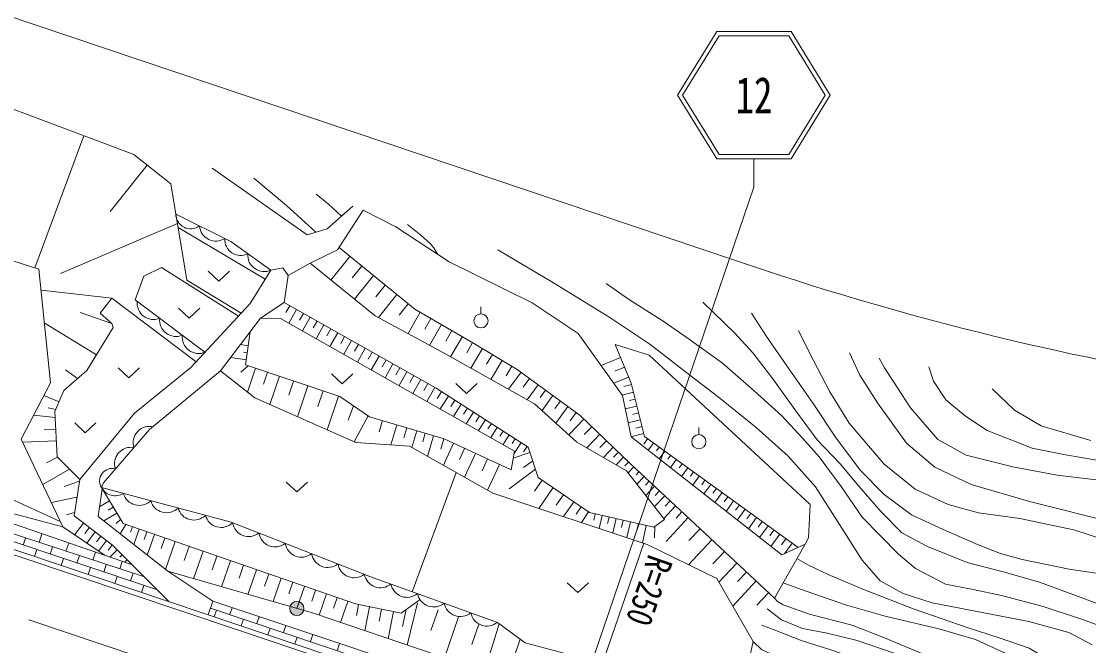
# Model space of a CAD drawing. Units: millimetres at full size, sheet at 1:1000; details may follow other scales. Extents: x 40000 to 680000, y 20000 to 380000.
# Drawn here: x 196774 to 272257, y 274708 to 318854 of the extents above; entities that cross this region are included whole.
import ezdxf
from ezdxf.enums import TextEntityAlignment as Align

# ---------------------------------------------------------------- set-up
doc = ezdxf.new("R2010")
doc.units = ezdxf.units.MM
doc.header["$LTSCALE"] = 1000
doc.linetypes.add('CHAIN', pattern=[18.5, 12, -1.5, 3.5, -1.5])
for name, color, linetype, lineweight in [('M-BGD', 7, 'Continuous', 13), ('M-BMK', 2, 'CHAIN', 13), ('M-STR-HTXT', 7, 'Continuous', 13), ('M-STR-STRC', 7, 'Continuous', 13)]:
    doc.layers.add(name, color=color, linetype=linetype, lineweight=lineweight)
doc.styles.add('ＭＳ ゴシック', font='')
doc.styles.get('ＭＳ ゴシック').set_extended_font_data('MS Gothic')

msp = doc.modelspace()

# ---------------------------------------------------------------- hatches: boundary and pattern name
at = {"layer": 'M-BGD'}
msp.add_hatch(color=256, dxfattribs=at).paths.add_polyline_path([(215757, 277336, -1), (216757, 277336, -0.41421), (216257, 276836, -0.41421)])

# ---------------------------------------------------------------- linework, layer by layer
for p, q in [((201190, 310747), (197732, 301415)), ((205670, 308688), (203058, 305401)), ((207811, 304559), (199544, 301018)), ((214020, 300618), (207856, 304288)), ((220017, 302224), (218669, 300562)), ((220848, 301549), (220174, 300719)), ((208479, 300545), (212313, 298223)), ((221679, 300875), (220335, 299220)), ((203172, 299284), (198165, 299856)), ((222507, 300203), (221835, 299376)), ((223334, 299532), (222023, 297916)), ((203177, 297483), (200937, 298262)), ((215760, 298743), (215489, 298260)), ((216243, 298471), (215699, 297506)), ((216726, 298199), (216454, 297717)), ((224142, 298876), (223486, 298068)), ((224989, 298278), (224120, 296772)), ((229278, 298175), (229278, 298675)), ((202082, 295277), (198399, 297545)), ((217208, 297927), (216663, 296960)), ((217692, 297655), (217420, 297171)), ((225742, 297843), (225308, 297090)), ((226495, 297409), (225647, 295938)), ((218176, 297382), (217630, 296412)), ((218661, 297109), (218388, 296624)), ((219147, 296836), (218599, 295863)), ((227230, 296985), (226806, 296250)), ((212827, 295920), (212275, 295997)), ((219633, 296562), (219359, 296075)), ((220120, 296288), (219570, 295312)), ((220607, 296013), (220333, 295525)), ((227966, 296561), (227135, 295120)), ((228686, 296146), (228271, 295425)), ((212758, 295425), (212482, 295463)), ((221095, 295738), (220544, 294760)), ((221584, 295463), (221309, 294974)), ((222074, 295187), (221521, 294206)), ((229398, 295716), (228557, 294326)), ((230093, 295296), (229672, 294601)), ((212688, 294930), (211585, 295084)), ((212811, 294501), (212286, 294047)), ((222564, 294911), (222288, 294421)), ((223054, 294635), (222501, 293651)), ((230787, 294875), (229976, 293535)), ((231458, 294470), (231052, 293799)), ((239157, 295078), (237782, 294512)), ((239440, 294391), (238753, 294108)), ((200753, 293600), (199892, 294202)), ((213339, 294324), (212773, 292637)), ((214183, 294041), (213900, 293197)), ((215026, 293757), (214354, 291757)), ((223546, 294358), (223269, 293866)), ((224038, 294081), (223483, 293095)), ((224531, 293803), (224253, 293310)), ((232111, 294039), (231231, 292835)), ((239723, 293704), (238671, 293270)), ((216027, 293422), (215691, 292421)), ((217027, 293086), (216293, 290898)), ((225024, 293525), (224467, 292537)), ((225519, 293247), (225240, 292753)), ((226013, 292969), (225455, 291977)), ((232714, 293599), (232273, 292996)), ((233316, 293158), (232543, 292102)), ((239927, 293173), (239375, 293035)), ((199437, 291950), (198368, 292403)), ((218121, 292718), (217754, 291625)), ((219215, 292351), (218412, 289960)), ((226495, 292667), (226188, 292188)), ((226974, 292360), (226390, 291447)), ((233844, 292772), (233458, 292244)), ((234372, 292386), (233599, 291328)), ((240065, 292621), (239276, 292424)), ((240186, 292136), (239791, 292037)), ((199210, 291416), (198672, 291525)), ((220268, 291663), (219879, 290652)), ((227431, 292068), (227139, 291611)), ((227887, 291776), (227334, 290912)), ((228319, 291499), (228043, 291067)), ((234901, 291999), (234514, 291470)), ((235430, 291612), (234576, 290445)), ((240307, 291650), (239488, 291446)), ((199167, 290849), (197646, 291012)), ((221309, 290952), (220301, 289123)), ((222308, 290620), (222070, 289818)), ((228751, 291223), (228228, 290405)), ((229172, 290953), (228911, 290544)), ((229594, 290684), (229099, 289911)), ((236565, 290720), (235501, 289609)), ((236014, 291185), (235587, 290601)), ((240549, 290680), (239688, 290465)), ((240428, 291165), (240018, 291063)), ((199207, 290025), (198383, 289986)), ((223322, 290319), (222901, 288899)), ((224032, 290108), (223821, 289398)), ((224742, 289897), (224391, 288714)), ((230015, 290414), (229768, 290028)), ((230436, 290144), (229971, 289418)), ((230857, 289875), (230624, 289511)), ((237121, 290187), (236588, 289632)), ((240670, 290195), (240240, 290088)), ((244687, 289630), (244687, 290130)), ((199246, 289202), (196870, 289088)), ((225333, 289722), (225158, 289130)), ((225925, 289546), (225494, 288094)), ((226651, 289331), (226435, 288605)), ((231278, 289605), (230842, 288924)), ((231699, 289336), (231481, 288995)), ((237676, 289655), (236757, 288697)), ((238155, 289196), (237696, 288716)), ((240791, 289710), (239889, 289485)), ((241066, 289329), (240794, 288952)), ((227340, 289017), (226623, 287459)), ((228119, 288659), (227761, 287880)), ((232742, 288355), (231566, 287960)), ((232120, 289066), (231629, 288298)), ((232541, 288797), (232296, 288413)), ((238634, 288736), (237938, 288011)), ((238997, 288388), (238649, 288026)), ((241472, 289037), (241103, 288526)), ((241877, 288744), (241693, 288489)), ((242283, 288452), (241891, 287909)), ((179424, 287664), (206395, 278646)), ((199327, 288025), (198542, 287645)), ((228899, 288301), (228124, 286615)), ((229742, 287913), (229354, 287070)), ((232939, 287767), (232295, 287309)), ((239360, 288041), (238833, 287491)), ((239720, 287694), (239457, 287420)), ((242688, 288159), (242492, 287888)), ((243094, 287867), (242679, 287291)), ((200173, 287189), (198284, 286115)), ((227518, 286956), (224422, 278524)), ((230584, 287526), (229746, 285703)), ((233137, 287179), (231275, 285787)), ((240084, 287351), (239681, 286919)), ((240450, 287010), (240248, 286794)), ((243499, 287574), (243292, 287286)), ((243905, 287281), (243466, 286674)), ((244310, 286989), (244091, 286685)), ((200886, 286343), (199799, 285962)), ((233600, 286412), (233069, 285637)), ((240815, 286669), (240307, 286125)), ((241181, 286328), (240927, 286056)), ((244716, 286696), (244254, 286056)), ((245121, 286404), (244890, 286084)), ((245527, 286111), (245041, 285439)), ((234375, 285882), (233369, 284412)), ((235110, 285379), (234607, 284644)), ((241546, 285987), (240934, 285331)), ((241912, 285646), (241606, 285318)), ((245932, 285819), (245689, 285483)), ((246338, 285526), (245829, 284821)), ((200708, 285205), (198895, 284830)), ((203012, 284937), (202309, 284518)), ((235844, 284876), (235128, 283829)), ((242278, 285305), (241561, 284536)), ((243046, 284588), (242219, 283701)), ((242662, 284946), (242303, 284562)), ((246743, 285234), (246489, 284881)), ((247149, 284941), (246617, 284204)), ((247554, 284649), (247288, 284280)), ((191566, 284127), (205478, 279563)), ((200540, 284129), (199963, 283948)), ((203524, 284078), (202607, 283532)), ((203268, 284507), (202916, 284298)), ((236368, 284518), (236010, 283994)), ((236892, 284159), (236381, 283413)), ((237367, 284021), (237268, 283580)), ((237855, 283912), (237649, 282992)), ((243490, 284174), (243076, 283731)), ((247960, 284356), (247404, 283586)), ((248365, 284064), (248087, 283679)), ((201169, 283376), (200542, 282548)), ((201583, 283062), (201270, 282648)), ((203797, 283619), (203470, 283347)), ((204159, 283271), (203774, 282612)), ((204632, 283108), (204501, 282729)), ((238343, 283803), (238240, 283343)), ((238831, 283694), (238603, 282676)), ((239340, 283580), (239226, 283071)), ((239849, 283466), (239599, 282345)), ((240410, 283341), (240284, 282780)), ((240970, 283215), (240694, 281982)), ((241573, 283146), (241563, 282332)), ((243933, 283761), (242368, 282083)), ((248771, 283771), (248192, 282969)), ((249176, 283479), (248887, 283077)), ((249582, 283186), (248979, 282351)), ((197078, 282318), (196911, 281817)), ((198231, 282612), (198029, 282007)), ((201997, 282748), (201402, 281963)), ((202396, 282446), (202098, 282054)), ((205104, 282944), (204729, 281859)), ((205647, 282757), (205460, 282214)), ((206190, 282569), (205684, 281105)), ((206922, 282316), (206669, 281584)), ((244771, 282978), (243989, 282140)), ((249999, 282885), (249698, 282468)), ((250417, 282584), (249790, 281716)), ((198979, 281695), (198808, 281183)), ((200123, 281962), (199929, 281383)), ((202794, 282144), (202230, 281400)), ((203193, 281843), (202911, 281470)), ((207654, 282063), (206972, 280090)), ((208641, 281722), (208300, 280736)), ((245610, 282196), (243963, 280431)), ((250851, 282271), (250537, 281837)), ((251285, 281958), (250747, 281212)), ((197859, 281500), (197697, 281014)), ((199756, 280866), (199593, 280378)), ((200879, 281071), (200704, 280549)), ((202014, 281312), (201829, 280760)), ((203549, 281492), (203023, 280966)), ((203903, 281139), (203735, 280971)), ((209627, 281381), (208957, 279442)), ((210597, 281046), (210262, 280076)), ((246492, 281372), (245669, 280490)), ((201653, 280232), (201489, 279741)), ((202780, 280448), (202601, 279915)), ((203906, 280663), (203730, 280136)), ((204256, 280785), (204075, 280604)), ((211567, 280711), (210932, 278872)), ((212486, 280393), (212169, 279474)), ((213406, 280075), (212803, 278332)), ((247375, 280549), (246106, 279189)), ((203550, 279598), (203385, 279105)), ((204680, 279825), (204498, 279281)), ((214277, 279774), (213976, 278903)), ((215149, 279473), (214578, 277821)), ((248055, 279915), (247420, 279235)), ((205446, 278963), (205281, 278468)), ((215975, 279188), (215689, 278361)), ((216801, 278902), (216260, 277336)), ((217584, 278631), (217314, 277848)), ((248734, 279280), (247081, 277508)), ((210315, 277847), (209993, 276887)), ((218367, 278361), (217847, 276856)), ((219120, 278101), (218860, 277348)), ((219872, 277841), (219355, 276344)), ((249621, 278453), (248794, 277567)), ((210582, 277223), (210421, 276744)), ((211693, 277389), (211530, 276904)), ((220628, 277611), (220473, 276835)), ((221404, 277456), (221065, 275764)), ((222250, 277287), (222081, 276440)), ((223097, 277117), (222714, 275204)), ((223982, 277262), (223725, 276061)), ((224789, 277746), (224066, 274745)), ((226241, 277241), (225737, 275789)), ((212477, 276585), (212317, 276107)), ((213591, 276757), (213425, 276266)), ((227693, 276736), (226691, 273854)), ((214373, 275947), (214212, 275468)), ((215488, 276126), (215321, 275628)), ((229135, 276235), (228634, 274794)), ((230572, 276259), (229515, 272895)), ((216269, 275309), (216107, 274830)), ((217386, 275494), (217216, 274990)), ((219284, 274863), (219112, 274352)), ((232059, 275155), (231579, 273774))]:
    msp.add_line(p, q, dxfattribs=at)
for points in [[(208479, 300545), (207345, 307357), (204728, 309436), (194544, 313257), (185402, 313667), (179402, 311495), (169059, 304503), (157618, 307500), (152597, 308076), (139965, 308609), (135902, 309037)], [(138558, 308182), (143106, 306624), (151325, 304909), (155085, 303957), (162232, 302061), (167872, 299979), (170161, 299786), (172904, 303707), (179621, 304478), (191500, 303017), (188435, 289422), (189020, 285938), (199712, 283112)], [(210267, 308475), (216997, 303768), (218412, 304186), (220228, 305792)], [(217600, 303946), (215538, 305833), (213223, 307773)], [(219416, 305074), (218490, 305933), (217627, 306635)], [(214422, 301258), (211581, 303292), (207700, 305225)], [(215634, 300879), (217193, 301751), (219134, 302688), (220946, 305502), (223270, 304314), (227034, 301859), (232900, 298948), (236164, 296773), (239292, 292402), (239891, 289477), (250550, 281120), (252199, 281891)], [(224075, 304498), (225024, 303727), (225676, 303136), (225945, 302828), (226115, 302550), (226199, 302404)], [(202711, 281073), (199712, 283112), (196760, 289320), (198830, 293292), (198016, 301324), (193730, 302700), (191736, 299394), (191323, 294823), (192003, 292114), (190470, 290495), (191053, 287958), (195425, 285378), (199531, 283493)], [(250029, 278072), (239860, 287561), (236292, 290982), (231831, 294244), (228711, 296131), (224610, 298496), (219241, 302854)], [(272504, 274767), (270861, 275649), (268030, 276409), (263995, 277186), (261194, 277734), (259137, 278389), (257509, 279286), (256230, 280746), (254297, 283793), (252941, 285941), (251008, 288101), (248739, 290126), (246046, 292300), (244049, 293827), (241234, 296017), (238401, 297921), (234411, 300356), (230469, 302698)], [(202448, 285884), (202591, 286225), (205842, 289998), (210868, 294135), (213692, 297871), (215372, 298962), (215634, 300879), (215270, 301426), (214422, 301258), (212945, 298908), (208759, 294372), (204776, 291144), (200905, 286466), (200502, 283881), (203218, 281823), (207225, 277816)], [(212123, 298017), (206683, 301442), (205448, 300842), (204813, 299173), (209760, 295456)], [(209996, 301179), (210746, 300479), (211496, 301179)], [(215372, 298962), (226101, 292919), (232608, 288754), (233333, 286595), (236961, 284112), (241503, 283096), (242268, 283639), (239566, 287066), (236066, 289098), (233063, 291812), (226668, 295381), (221808, 298034), (217193, 301751)], [(274990, 275402), (271833, 276565), (269029, 277480), (266101, 278264), (264078, 278670), (262142, 279057), (260006, 280156), (258817, 281184), (256246, 283793), (254753, 285966), (253195, 288061), (252051, 289348), (250568, 290952), (248593, 292729), (246372, 294677), (243926, 296422), (242177, 297645), (239703, 299211), (238126, 300315)], [(200905, 286466), (199301, 288050), (199147, 291266), (199773, 292741), (201396, 294162), (203273, 297210), (203177, 297483), (202358, 298229), (203172, 299284), (209126, 294769)], [(276062, 276493), (271836, 278056), (268792, 279204), (266202, 279925), (263669, 280579), (260867, 281708), (259044, 282690), (257550, 284183), (255999, 285977), (254690, 287576), (253055, 289268), (251587, 291250), (249924, 293576), (248513, 295407), (247233, 296798), (244962, 298994)], [(207889, 298562), (208639, 297862), (209389, 298562)], [(273415, 279751), (270881, 280105), (267564, 280806), (266019, 281232), (264393, 281851), (261962, 282915), (259724, 283951), (257784, 285391), (256102, 287110), (254345, 289459), (252783, 291831), (251118, 294191), (249482, 296567), (248410, 298210)], [(212965, 296910), (212637, 294560), (219304, 292321), (221400, 290890), (226675, 289323), (231414, 287144), (231659, 288461), (215098, 297847), (213692, 297871)], [(274536, 281821), (271203, 282888), (267387, 283691), (264474, 284101), (262326, 284686), (259997, 285772), (257804, 287540), (255319, 290432), (253943, 292645), (252495, 295450), (251735, 296999)], [(250029, 278072), (252199, 281891), (252439, 282324), (252553, 284688), (241167, 295250), (238776, 296003), (239904, 293267), (240846, 289488), (251701, 281658)], [(273998, 283413), (268170, 284875), (263938, 286110), (261384, 287340), (259365, 289033), (257321, 291887), (256066, 293842), (255346, 295419)], [(273012, 286414), (270033, 286760), (266898, 287355), (263604, 288178), (261587, 289281), (259665, 291521), (257812, 294357), (257446, 295043)], [(275063, 287443), (270614, 288196), (268257, 288663), (265082, 289921), (263546, 290938), (262149, 292087), (261273, 293414), (260945, 294426)], [(203619, 294351), (204369, 293651), (205119, 294351)], [(247611, 270859), (248533, 275002), (245953, 279454), (241039, 281867), (230129, 285487), (224224, 288808), (220420, 289071), (213297, 292225), (210868, 294135)], [(218707, 293924), (219457, 293224), (220207, 293924)], [(227502, 293235), (228252, 292535), (229002, 293235)], [(272420, 289223), (268909, 290261), (267002, 291365), (265438, 292863)], [(200545, 290453), (201295, 289753), (202045, 290453)], [(204626, 280415), (191804, 284821), (191566, 284127), (179575, 288093), (179272, 287236)], [(181327, 286138), (212052, 275827), (237094, 267390), (245621, 264726), (252547, 262749), (261125, 260576), (269062, 259007), (275552, 257883)], [(181441, 286469), (212163, 276159), (237202, 267722), (245721, 265062), (252638, 263087), (261202, 260918), (269126, 259352), (275606, 258229)], [(215510, 286279), (216260, 285579), (217010, 286279)], [(202500, 285796), (202208, 283846), (207124, 279970), (210315, 277847)], [(230442, 276355), (221409, 279609), (211607, 283436), (202448, 285884)], [(224971, 277962), (223626, 277011), (220408, 277656), (203964, 283339), (202448, 285884)], [(274187, 269773), (272109, 271331), (270687, 272639), (269221, 273827), (268041, 274534), (265929, 275272), (263745, 275978), (259913, 277281), (256277, 278700), (253840, 279739), (252453, 280400), (251621, 280873)], [(363873, 257597), (362853, 258014), (336357, 257834), (332403, 258304), (326204, 258203), (325496, 257846), (314016, 257810), (303352, 258079), (289096, 259100), (276246, 260720), (268090, 262100), (256554, 265162), (245534, 268159), (234789, 271104), (217425, 277000), (207124, 279970)], [(235384, 279160), (236134, 278460), (236884, 279160)], [(273678, 267934), (271927, 269018), (269557, 271295), (267326, 273467), (266308, 274191), (264243, 275148), (261650, 275908), (257869, 276794), (255055, 277601), (251869, 278709), (250646, 279157)], [(210315, 277847), (230596, 271099), (237240, 268840), (246135, 266148), (251336, 264738), (258642, 262841), (265439, 261301), (270035, 260496), (275771, 259653), (283484, 258667), (291083, 257852), (298975, 257201), (305228, 256795), (314524, 256478), (323163, 256415), (336174, 256654), (344331, 257097), (344357, 256608), (354686, 257095), (354755, 256064)], [(273411, 265732), (270435, 266650), (269119, 267355), (267896, 268682), (266519, 270460), (265225, 271907), (264308, 272495), (263190, 273012), (260741, 274037), (257814, 275259), (255534, 276152), (252595, 276916), (250653, 277589), (250241, 277824), (250029, 278072)], [(210154, 277367), (231401, 270217), (238788, 267882), (251506, 264024), (256399, 262749), (262749, 261286), (268178, 260144), (272691, 259300), (276823, 258591), (281313, 257955), (286064, 257324), (289675, 256884), (293483, 256468), (295074, 256301), (299064, 256031), (303567, 255742), (307944, 255563), (313200, 255430), (319939, 255346), (329891, 255629), (345357, 256014), (354720, 256579)], [(275101, 264318), (271487, 265295), (269229, 266287), (267833, 267670), (266031, 270023), (265196, 271083), (264514, 271647), (261961, 272696), (258497, 274166), (255885, 275072), (253761, 275597), (252020, 275919), (250541, 276527), (249527, 277302)], [(247611, 270859), (232402, 274900), (230442, 276355)], [(273779, 263645), (271444, 264397), (268796, 265596), (266925, 267138), (265764, 268472), (264664, 269629), (262966, 270844), (260840, 271871), (258467, 272874), (255457, 273915), (254023, 274420), (251998, 275056), (250126, 275770), (249142, 276155)], [(291001, 259473), (290536, 259805), (289684, 260076), (287651, 260443), (285443, 260850), (283545, 261043), (281105, 261295), (278471, 261856), (275715, 262555), (272036, 263406), (269925, 264045), (268201, 264703), (266805, 265810), (265333, 267338), (263842, 268906), (262777, 269719), (261789, 270164), (259692, 270961), (256574, 272103), (254599, 272761), (252082, 273303), (250126, 273960), (249119, 274444), (248533, 275002)]]:
    msp.add_lwpolyline(points, dxfattribs=at)
for centre in [(229278, 297675), (244687, 289130), (216257, 277336)]:
    msp.add_circle(centre, 500, dxfattribs=at)
for centre, radius, start, end in [((208751, 305238), 1052, 180.67828, 306.3583), ((210533, 304472), 1160, 184.00348, 303.0331), ((212283, 303419), 1121, 175.90029, 297.23072), ((213952, 302319), 1160, 174.89076, 293.92038), ((206116, 298930), 1160, 173.57208, 292.6017), ((207715, 297729), 1160, 173.57208, 292.6017), ((209314, 296528), 1160, 173.57208, 292.6017), ((205833, 289063), 1150, 77.98481, 197.57915), ((204530, 287574), 1160, 79.73092, 198.76054), ((203183, 286360), 876, 73.56035, 212.92124), ((203415, 286401), 1097, 208.09153, 301.98124), ((205114, 285781), 1160, 195.52158, 314.5512), ((207046, 285265), 1160, 195.52158, 314.5512), ((208978, 284748), 1160, 195.52158, 314.5512), ((210909, 284221), 1156, 195.02491, 314.29648), ((212862, 283578), 1160, 189.15628, 308.1859), ((214725, 282851), 1160, 189.15628, 308.1859), ((216588, 282123), 1160, 189.15628, 308.1859), ((218451, 281396), 1160, 189.15628, 308.1859), ((220314, 280668), 1160, 189.15628, 308.1859), ((222178, 279969), 1166, 190.52769, 309.23989), ((224056, 279281), 1160, 190.6762, 309.70582), ((225938, 278603), 1160, 190.6762, 309.70582), ((227819, 277926), 1160, 190.6762, 309.70582), ((229701, 277248), 1160, 190.6762, 309.70582)]:
    msp.add_arc(centre, radius, start, end, dxfattribs=at)
at = {"layer": 'M-BMK'}
msp.add_lwpolyline([(85329, 316210), (179777, 282432), (234600, 264004)], dxfattribs=at)
at = {"layer": 'M-STR-HTXT'}
for p, q in [((236322, 271208), (248586, 307136)), ((234600, 264004), (240802, 281946))]:
    msp.add_line(p, q, dxfattribs=at)
msp.add_lwpolyline([(99083, 353772), (192885, 320225), (247345, 301919)], dxfattribs=at)
msp.add_arc((315275, 500645), 210015, 251.12793, 270.5985, dxfattribs=at)
at = {"layer": 'M-STR-STRC'}
for p, q in [((245950, 318136), (243186, 313636)), ((246117, 317836), (243538, 313636)), ((245950, 318136), (251222, 318136)), ((246117, 317836), (251054, 317836)), ((253634, 313636), (251054, 317836)), ((253986, 313636), (251222, 318136)), ((243186, 313636), (245950, 309136)), ((243538, 313636), (246117, 309436)), ((251054, 309436), (253634, 313636)), ((251222, 309136), (253986, 313636)), ((245950, 309136), (251222, 309136)), ((246117, 309436), (251054, 309436)), ((248586, 309136), (248586, 307136))]:
    msp.add_line(p, q, dxfattribs=at)

# ---------------------------------------------------------------- texts
at = {"layer": 'M-STR-HTXT', "style": 'ＭＳ ゴシック', "width": 0.8}
msp.add_text('R=250', height=1833, rotation=250.933, dxfattribs=at).set_placement((240621, 281423), align=Align.BOTTOM_LEFT)
at = {"layer": 'M-STR-STRC', "style": 'ＭＳ ゴシック', "width": 0.75}
msp.add_text('12', height=2566, dxfattribs=at).set_placement((248586, 313636), align=Align.MIDDLE_CENTER)

doc.saveas('drawing.dxf')
